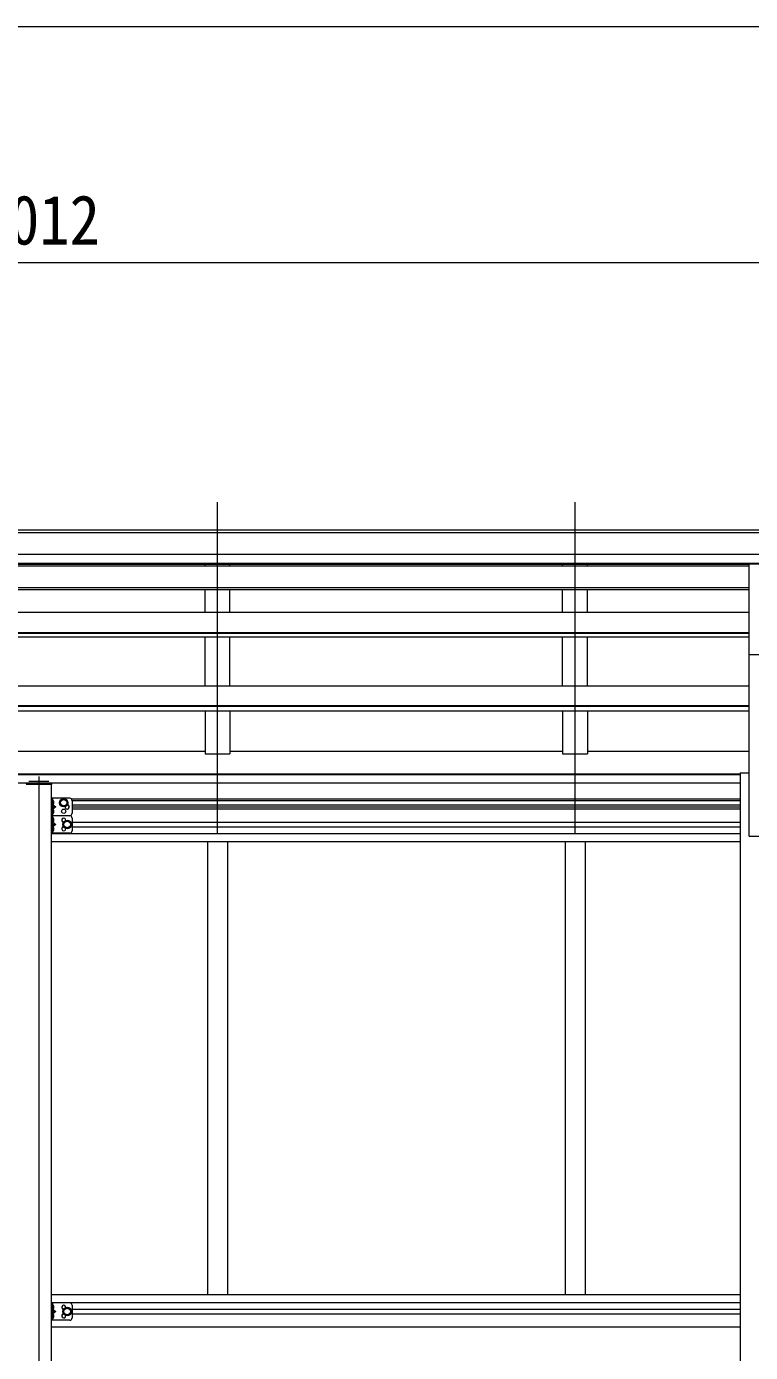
# Model space of a CAD drawing. Units: millimetres at full size; details may follow other scales. Extents: x -8385 to 8479, y -5853 to 5787.
# Drawn here: x -249 to 1200, y 470 to 3124 of the extents above; entities that cross this region are included whole.
import ezdxf
from ezdxf.enums import TextEntityAlignment as Align

# ---------------------------------------------------------------- set-up
doc = ezdxf.new("R2010")
doc.units = ezdxf.units.MM
doc.header["$LTSCALE"] = 30
for name, color, linetype, lineweight in [('0-1_本体', 4, 'Continuous', 9), ('0-2_部品', 7, 'Continuous', 9), ('0-8_PARTS2', 2, 'Continuous', 9), ('0-A_寸法', 4, 'Continuous', 9), ('1-1_GLASS', 4, 'Continuous', 9), ('1-2_GLASS_SEAL', 7, 'Continuous', 9), ('1-8', 2, 'Continuous', 9)]:
    doc.layers.add(name, color=color, linetype=linetype, lineweight=lineweight)
doc.styles.add('ＭＳ ゴシック', font='')
doc.styles.get('ＭＳ ゴシック').set_extended_font_data('MS Gothic')

msp = doc.modelspace()

# ---------------------------------------------------------------- linework, layer by layer
at = {"layer": '0-1_本体'}
for p, q in [((-2724.45, 2116.06), (2264.55, 2116.06)), ((-2724.45, 2110.71), (2264.55, 2110.71)), ((-2724.45, 2067.18), (2274.55, 2067.18)), ((-2724.45, 2049.51), (2274.55, 2049.51)), ((-1647.45, 2047.14), (1197.55, 2047.14)), ((-1647.45, 2043.99), (1197.55, 2043.99)), ((108.05, 2043.99), (108.05, 2047.14)), ((158.05, 2043.99), (158.05, 2047.14)), ((824.05, 2043.99), (824.05, 2047.14)), ((874.05, 2043.99), (874.05, 2047.14)), ((-1647.45, 2000.51), (1197.55, 2000.51)), ((-1647.45, 1996.43), (1197.55, 1996.43)), ((108.05, 1951.28), (108.05, 1996.43)), ((158.05, 1951.28), (158.05, 1996.43)), ((824.05, 1951.28), (824.05, 1996.43)), ((874.05, 1951.28), (874.05, 1996.43)), ((-1647.45, 1951.28), (1197.55, 1951.28)), ((1197.55, 1503.08), (1197.55, 1915.72)), ((-1647.45, 1910.54), (1197.55, 1910.54)), ((-1647.45, 1909.05), (1197.55, 1909.05)), ((-1647.45, 1902.26), (1197.55, 1902.26)), ((108.05, 1803.97), (108.05, 1902.26)), ((158.05, 1803.97), (158.05, 1902.26)), ((824.05, 1803.97), (824.05, 1902.26)), ((874.05, 1803.97), (874.05, 1902.26)), ((-1647.55, 1803.97), (1197.55, 1803.97)), ((-1647.61, 1764.76), (1197.55, 1764.76)), ((-1647.54, 1753.62), (1197.55, 1753.62)), ((-1647.53, 1763.28), (1197.55, 1763.28)), ((108.05, 1753.62), (108.05, 1667.55)), ((158.05, 1753.62), (158.05, 1667.55)), ((824.05, 1753.62), (824.05, 1667.55)), ((874.05, 1753.62), (874.05, 1667.55)), ((108.05, 1672.35), (-557.95, 1672.35)), ((824.05, 1672.35), (158.05, 1672.35)), ((1197.55, 1672.35), (874.05, 1672.35)), ((108.05, 1667.55), (158.05, 1667.55)), ((824.05, 1667.55), (874.05, 1667.55)), ((-1629.75, 1628.04), (1179.73, 1628.04)), ((-1629.75, 1626.66), (1179.85, 1626.66)), ((1179.85, 1629.46), (1197.55, 1629.46)), ((1179.85, 1629.46), (1179.85, -1246.92)), ((-1629.75, 1609.48), (1179.85, 1609.48)), ((1197.55, 1503.08), (1252.55, 1503.08))]:
    msp.add_line(p, q, dxfattribs=at)
at = {"layer": '0-2_部品'}
for p, q in [((1197.55, 2047.79), (1252.55, 2047.79)), ((1197.55, 1866.86), (1197.55, 2047.79)), ((1197.55, 1866.86), (1252.55, 1866.86))]:
    msp.add_line(p, q, dxfattribs=at)
at = {"layer": '0-8_PARTS2'}
for p, q in [((133.05, 1509.28), (133.05, 2171.81)), ((849.05, 1509.28), (849.05, 2171.81))]:
    msp.add_line(p, q, dxfattribs=at)
at = {"layer": '0-A_寸法', "color": 6}
for p, q in [((-2750.95, 3123.57), (7313.06, 3123.57)), ((-2730.95, 2651.44), (2281.05, 2651.44))]:
    msp.add_line(p, q, dxfattribs=at)
at = {"layer": '1-1_GLASS'}
for p, q in [((-199.95, 1606.43), (-199.95, -946.92)), ((-159.95, 1577.97), (1179.85, 1577.97)), ((-157.95, 1574.47), (1179.85, 1574.47)), ((-157.95, 1565.47), (1179.85, 1565.47)), ((-157.95, 1561.97), (1179.85, 1561.97)), ((1179.85, 1556.97), (-157.95, 1556.97)), ((-157.95, 1530.97), (1179.85, 1530.97)), ((-157.95, 1521.97), (1179.85, 1521.97)), ((-199.95, 1508.47), (1179.85, 1508.47)), ((-199.95, 1492.47), (1179.85, 1492.47)), ((113.05, 1492.47), (113.05, 585.47)), ((153.05, 1492.47), (153.05, 585.47)), ((829.05, 1492.97), (829.05, 585.47)), ((869.05, 1492.97), (869.05, 585.47)), ((1197.55, 1503.08), (1252.55, 1503.08)), ((-199.95, 585.47), (1179.85, 585.47)), ((-199.95, 569.47), (1179.85, 569.47)), ((-157.95, 555.97), (1179.85, 555.97)), ((-157.95, 546.97), (1179.85, 546.97)), ((-199.95, 520.97), (1179.85, 520.97))]:
    msp.add_line(p, q, dxfattribs=at)
at = {"layer": '1-2_GLASS_SEAL'}
for p, q in [((-199.45, 1606.43), (-250.45, 1606.43)), ((-200.95, 1609.43), (-248.95, 1609.43)), ((-244.95, 1613.24), (-204.95, 1613.24)), ((-199.45, 1607.93), (-199.45, 1606.43)), ((-199.95, 1578.97), (-199.95, 1543.97)), ((-162.95, 1578.97), (-199.95, 1578.97)), ((-197.45, 1578.97), (-197.45, 1543.97)), ((-196.95, 1566.47), (-197.45, 1566.56)), ((-196.95, 1574.47), (-196.14, 1574.33)), ((-196.95, 1566.47), (-196.14, 1566.61)), ((-157.95, 1573.97), (-157.95, 1548.97)), ((-162.95, 1543.97), (-199.95, 1543.97)), ((-197.45, 1561.47), (-190.45, 1561.47)), ((-196.95, 1548.47), (-197.45, 1548.56)), ((-197.45, 1543.97), (-197.45, 1508.97)), ((-196.95, 1556.47), (-196.14, 1556.33)), ((-196.95, 1548.47), (-196.14, 1548.61)), ((-196.95, 1539.47), (-196.14, 1539.33)), ((-196.95, 1531.47), (-197.45, 1531.56)), ((-197.45, 1526.47), (-190.45, 1526.47)), ((-196.95, 1513.47), (-197.45, 1513.56)), ((-196.95, 1531.47), (-196.14, 1531.61)), ((-196.95, 1521.47), (-196.14, 1521.33)), ((-196.95, 1513.47), (-196.14, 1513.61)), ((-157.95, 1538.97), (-157.95, 1513.97)), ((-162.95, 1508.97), (-199.95, 1508.97)), ((-199.95, 568.97), (-199.95, 533.97)), ((-162.95, 568.97), (-199.95, 568.97)), ((-197.45, 568.97), (-197.45, 533.97)), ((-196.95, 564.47), (-196.14, 564.33)), ((-157.95, 563.97), (-157.95, 538.97)), ((-162.95, 533.97), (-199.95, 533.97)), ((-196.95, 556.47), (-197.45, 556.56)), ((-197.45, 551.47), (-190.45, 551.47)), ((-196.95, 538.47), (-197.45, 538.56)), ((-196.95, 556.47), (-196.14, 556.61)), ((-196.95, 546.47), (-196.14, 546.33)), ((-196.95, 538.47), (-196.14, 538.61))]:
    msp.add_line(p, q, dxfattribs=at)
for points in [[(-197.83, 1570.47), (-197.2, 1571.65), (-194.97, 1572.77)], [(-197.83, 1570.47), (-197.2, 1569.28), (-194.97, 1568.17)], [(-196.95, 1566.47), (-196.95, 1574.47), (-197.45, 1574.38), (-197.45, 1566.56)], [(-197.45, 1566.47), (-190.45, 1561.47), (-197.45, 1556.47)], [(-162.95, 1543.97), (-199.95, 1543.97), (-199.95, 1508.97)], [(-197.83, 1552.47), (-197.2, 1553.65), (-194.97, 1554.77)], [(-197.83, 1552.47), (-197.2, 1551.28), (-194.97, 1550.17)], [(-196.95, 1548.47), (-196.95, 1556.47), (-197.45, 1556.38), (-197.45, 1548.56)], [(-196.95, 1531.47), (-196.95, 1539.47), (-197.45, 1539.38), (-197.45, 1531.56)], [(-197.83, 1535.47), (-197.2, 1536.65), (-194.97, 1537.77)], [(-197.83, 1535.47), (-197.2, 1534.28), (-194.97, 1533.17)], [(-197.83, 1517.47), (-197.2, 1518.65), (-194.97, 1519.77)], [(-197.83, 1517.47), (-197.2, 1516.28), (-194.97, 1515.17)], [(-197.45, 1531.47), (-190.45, 1526.47), (-197.45, 1521.47)], [(-196.95, 1513.47), (-196.95, 1521.47), (-197.45, 1521.38), (-197.45, 1513.56)], [(-197.83, 560.47), (-197.2, 561.65), (-194.97, 562.77)], [(-197.83, 560.47), (-197.2, 559.28), (-194.97, 558.17)], [(-196.95, 556.47), (-196.95, 564.47), (-197.45, 564.38), (-197.45, 556.56)], [(-197.83, 542.47), (-197.2, 543.65), (-194.97, 544.77)], [(-197.83, 542.47), (-197.2, 541.28), (-194.97, 540.17)], [(-197.45, 556.47), (-190.45, 551.47), (-197.45, 546.47)], [(-196.95, 538.47), (-196.95, 546.47), (-197.45, 546.38), (-197.45, 538.56)]]:
    msp.add_lwpolyline(points, dxfattribs=at)
for points in [[(-174.95, 1562.46), (-181.45, 1566.21), (-181.45, 1573.72), (-174.95, 1577.47), (-168.45, 1573.72), (-168.45, 1566.21)], [(-167.95, 1518.96), (-174.45, 1522.71), (-174.45, 1530.22), (-167.95, 1533.97), (-161.45, 1530.22), (-161.45, 1522.71)], [(-167.95, 543.96), (-174.45, 547.71), (-174.45, 555.22), (-167.95, 558.97), (-161.45, 555.22), (-161.45, 547.71)]]:
    msp.add_lwpolyline(points, close=True, dxfattribs=at)
for centre, radius in [((-174.95, 1569.97), 8.5), ((-174.95, 1569.97), 7.5), ((-174.95, 1569.97), 6.5), ((-174.95, 1552.97), 4.25), ((-167.95, 1526.47), 8.5), ((-167.95, 1526.47), 7.5), ((-167.95, 1526.47), 6.5), ((-167.95, 551.47), 8.5), ((-167.95, 551.47), 7.5), ((-167.95, 551.47), 6.5)]:
    msp.add_circle(centre, radius, dxfattribs=at)
for centre, radius, start, end in [((-248.95, 1607.93), 1.5, 90, 180), ((-200.95, 1607.93), 1.5, 0, 90), ((-196.3, 1573.44), 0.9, 32.05588, 80), ((-196.3, 1567.49), 0.9, 280, 327.94412), ((-201.05, 1570.47), 6.5, 327.94412, 32.05588), ((-162.95, 1573.97), 5, 0, 90), ((-196.3, 1555.44), 0.9, 32.05588, 80), ((-196.3, 1549.49), 0.9, 280, 327.94412), ((-196.3, 1538.44), 0.9, 32.05588, 80), ((-201.05, 1552.47), 6.5, 327.94412, 32.05588), ((-167.95, 1561.47), 4.25, 173.70569, 85.23923), ((-162.95, 1548.97), 5, 270, 0), ((-162.95, 1538.97), 5, 0, 90), ((-196.3, 1532.49), 0.9, 280, 327.94412), ((-196.3, 1520.44), 0.9, 32.05588, 80), ((-196.3, 1514.49), 0.9, 280, 327.94412), ((-201.05, 1535.47), 6.5, 327.94412, 32.05588), ((-201.05, 1517.47), 6.5, 327.94412, 32.05588), ((-174.95, 1534.97), 4.25, 353.70569, 265.23923), ((-174.95, 1517.97), 4.25, 94.76077, 6.29431), ((-162.95, 1513.97), 5, 270, 0), ((-196.3, 563.44), 0.9, 32.05588, 80), ((-201.05, 560.47), 6.5, 327.94412, 32.05588), ((-174.95, 559.97), 4.25, 353.70569, 265.23923), ((-162.95, 563.97), 5, 0, 90), ((-196.3, 557.49), 0.9, 280, 327.94412), ((-196.3, 545.44), 0.9, 32.05588, 80), ((-196.3, 539.49), 0.9, 280, 327.94412), ((-201.05, 542.47), 6.5, 327.94412, 32.05588), ((-174.95, 542.97), 4.25, 94.76077, 6.29431), ((-162.95, 538.97), 5, 270, 0)]:
    msp.add_arc(centre, radius, start, end, dxfattribs=at)
at = {"layer": '1-8'}
msp.add_line((-224.95, 1622.21), (-224.95, -1214.53), dxfattribs=at)

# ---------------------------------------------------------------- texts
at = {"layer": '0-A_寸法', "color": 7, "style": 'ＭＳ ゴシック', "width": 0.9}
msp.add_text('5012', height=98.97, dxfattribs=at).set_placement((-344.95, 2657.44), align=Align.BOTTOM_LEFT)

doc.saveas('drawing.dxf')
